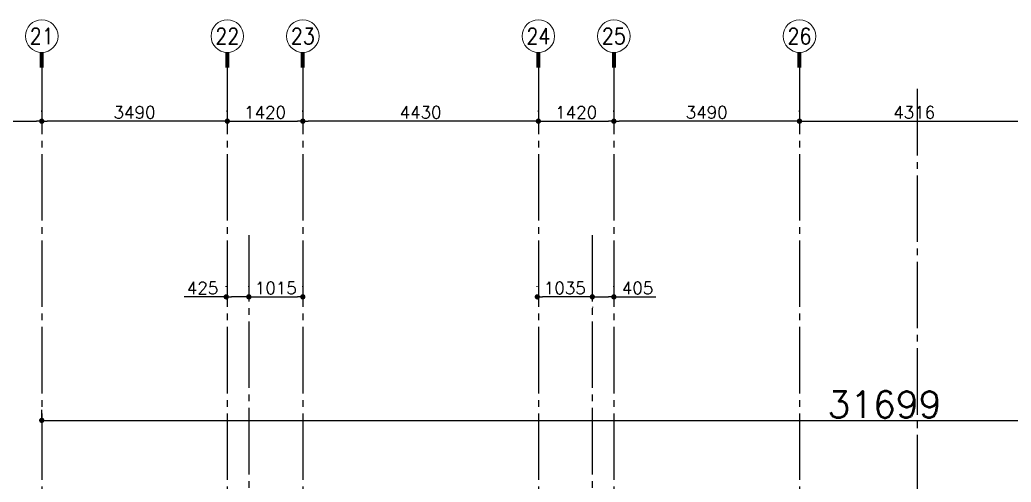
# Model space of a CAD drawing. Extents: x -200722 to 834823, y -494970 to 88783.
# Drawn here: x 293631 to 312275, y 54450 to 63140 of the extents above; entities that cross this region are included whole.
import ezdxf
from ezdxf.enums import TextEntityAlignment as Align

# ---------------------------------------------------------------- set-up
doc = ezdxf.new("R2010")
doc.units = 0
doc.header["$LTSCALE"] = 100
doc.header["$MEASUREMENT"] = 0
doc.header["$PDMODE"] = 34
doc.linetypes.add('ACAD_ISO04W100', pattern=[30, 24, -3, 0, -3])
doc.linetypes.add('CL', pattern=[3.25, 2.5, -0.25, 0.25, -0.25])
doc.layers.get('0').update_dxf_attribs({"linetype": 'CONTINUOUS'})
doc.layers.get('DEFPOINTS').update_dxf_attribs({"linetype": 'CONTINUOUS'})
doc.layers.add('A-Grid', color=5, linetype='ACAD_ISO04W100')
doc.layers.add('COL_H', color=235, linetype='CONTINUOUS')
doc.layers.add('A-GRIDMARKER', color=250, linetype='CONTINUOUS', lineweight=5)
doc.styles.get("Standard").update_dxf_attribs({"font": 'simplex.shx'})
doc.dimstyles.new('01 S.K', dxfattribs={"dimtxt": 230, "dimasz": 100, "dimexe": 200, "dimexo": 100, "dimgap": 50, "dimtad": 1, "dimdec": 0, "dimzin": 0, "dimdsep": 46, "dimtxsty": 'Standard', "dimblk": 'DOT', "dimcen": 0.09, "dimclrd": 4, "dimclre": 4, "dimclrt": 4, "dimadec": 0, "dimazin": 0, "dimtfac": 1, "dimtdec": 0, "dimtofl": 0, "dimtmove": 0, "dimatfit": 3, "dimfxl": 2, "dimtolj": 1, "dimtzin": 0, "dimarcsym": 1})

# ---------------------------------------------------------------- blocks, each defined once
blk = doc.blocks.new('_DOT')
at = {"color": 0, "linetype": 'ByBlock'}
blk.add_line((-0.5, 0), (-1, 0), dxfattribs=at)
at = {"color": 0, "linetype": 'ByBlock', "const_width": 0.5}
blk.add_lwpolyline([(-0.25, 0, 1), (0.25, 0, 1)], format="xyb", close=True, dxfattribs=at)
blk = doc.blocks.new('*D198')
at = {"layer": 'COL_H', "color": 4, "lineweight": -2, "ltscale": 0.4, "transparency": 16777216}
for p, q in [((308293, 61414), (308293, 61435)), ((312609, 61414), (312609, 61435)), ((308393, 61235), (312509, 61235))]:
    blk.add_line(p, q, dxfattribs=at)
at = {"layer": 'DEFPOINTS', "color": 0, "lineweight": -3, "ltscale": 0.4, "transparency": 16777216}
for p in [(308293, 61235, 3448), (312609, 61235, 3448), (312609, 61235)]:
    blk.add_point(p, dxfattribs=at)
at = {"layer": 'COL_H', "color": 4, "lineweight": -2, "ltscale": 0.4, "transparency": 16777216, "xscale": 100, "yscale": 100, "zscale": 100, "rotation": 180}
blk.add_blockref('_DOT', (308293, 61235), dxfattribs=at)
at = {"layer": 'COL_H', "color": 4, "lineweight": -2, "ltscale": 0.4, "transparency": 16777216, "xscale": 100, "yscale": 100, "zscale": 100}
blk.add_blockref('_DOT', (312609, 61235), dxfattribs=at)
at = {"layer": 'COL_H', "color": 4, "ltscale": 0.4, "transparency": 16777216, "insert": (310451, 61400), "char_height": 230, "attachment_point": 5}
blk.add_mtext('\\A1;4316', dxfattribs=at)
blk = doc.blocks.new('*D199')
at = {"layer": 'COL_H', "color": 4, "lineweight": -2, "ltscale": 0.4, "transparency": 16777216}
for p, q in [((304803, 61414), (304803, 61435)), ((308293, 61414), (308293, 61435)), ((308193, 61235), (304903, 61235))]:
    blk.add_line(p, q, dxfattribs=at)
at = {"layer": 'DEFPOINTS', "color": 0, "lineweight": -3, "ltscale": 0.4, "transparency": 16777216}
for p in [(304803, 61235, 3448), (304803, 61235), (308293, 61235, 3448)]:
    blk.add_point(p, dxfattribs=at)
at = {"layer": 'COL_H', "color": 4, "lineweight": -2, "ltscale": 0.4, "transparency": 16777216, "xscale": 100, "yscale": 100, "zscale": 100, "rotation": 180}
blk.add_blockref('_DOT', (304803, 61235), dxfattribs=at)
at = {"layer": 'COL_H', "color": 4, "lineweight": -2, "ltscale": 0.4, "transparency": 16777216, "xscale": 100, "yscale": 100, "zscale": 100}
blk.add_blockref('_DOT', (308293, 61235), dxfattribs=at)
at = {"layer": 'COL_H', "color": 4, "ltscale": 0.4, "transparency": 16777216, "insert": (306548, 61400), "char_height": 230, "attachment_point": 5}
blk.add_mtext('\\A1;3490', dxfattribs=at)
blk = doc.blocks.new('*D200')
at = {"layer": 'COL_H', "color": 4, "lineweight": -2, "ltscale": 0.4, "transparency": 16777216}
for p, q in [((303383, 61414), (303383, 61435)), ((304803, 61414), (304803, 61435)), ((303483, 61235), (304703, 61235))]:
    blk.add_line(p, q, dxfattribs=at)
at = {"layer": 'DEFPOINTS', "color": 0, "lineweight": -3, "ltscale": 0.4, "transparency": 16777216}
for p in [(303383, 61235, 3448), (304803, 61235, 3448), (304803, 61235)]:
    blk.add_point(p, dxfattribs=at)
at = {"layer": 'COL_H', "color": 4, "lineweight": -2, "ltscale": 0.4, "transparency": 16777216, "xscale": 100, "yscale": 100, "zscale": 100, "rotation": 180}
blk.add_blockref('_DOT', (303383, 61235), dxfattribs=at)
at = {"layer": 'COL_H', "color": 4, "lineweight": -2, "ltscale": 0.4, "transparency": 16777216, "xscale": 100, "yscale": 100, "zscale": 100}
blk.add_blockref('_DOT', (304803, 61235), dxfattribs=at)
at = {"layer": 'COL_H', "color": 4, "ltscale": 0.4, "transparency": 16777216, "insert": (304093, 61400), "char_height": 230, "attachment_point": 5}
blk.add_mtext('\\A1;1420', dxfattribs=at)
blk = doc.blocks.new('*D201')
at = {"layer": 'COL_H', "color": 4, "lineweight": -2, "ltscale": 0.4, "transparency": 16777216}
for p, q in [((298953, 61414), (298953, 61435)), ((303383, 61414), (303383, 61435)), ((303283, 61235), (299053, 61235))]:
    blk.add_line(p, q, dxfattribs=at)
at = {"layer": 'DEFPOINTS', "color": 0, "lineweight": -3, "ltscale": 0.4, "transparency": 16777216}
for p in [(298953, 61235, 3448), (298953, 61235), (303383, 61235, 3448)]:
    blk.add_point(p, dxfattribs=at)
at = {"layer": 'COL_H', "color": 4, "lineweight": -2, "ltscale": 0.4, "transparency": 16777216, "xscale": 100, "yscale": 100, "zscale": 100, "rotation": 180}
blk.add_blockref('_DOT', (298953, 61235), dxfattribs=at)
at = {"layer": 'COL_H', "color": 4, "lineweight": -2, "ltscale": 0.4, "transparency": 16777216, "xscale": 100, "yscale": 100, "zscale": 100}
blk.add_blockref('_DOT', (303383, 61235), dxfattribs=at)
at = {"layer": 'COL_H', "color": 4, "ltscale": 0.4, "transparency": 16777216, "insert": (301168, 61400), "char_height": 230, "attachment_point": 5}
blk.add_mtext('\\A1;4430', dxfattribs=at)
blk = doc.blocks.new('*D202')
at = {"layer": 'COL_H', "color": 4, "lineweight": -2, "ltscale": 0.4, "transparency": 16777216}
for p, q in [((297533, 61414), (297533, 61435)), ((298953, 61414), (298953, 61435)), ((297633, 61235), (298853, 61235))]:
    blk.add_line(p, q, dxfattribs=at)
at = {"layer": 'DEFPOINTS', "color": 0, "lineweight": -3, "ltscale": 0.4, "transparency": 16777216}
for p in [(297533, 61235, 3448), (298953, 61235, 3448), (298953, 61235)]:
    blk.add_point(p, dxfattribs=at)
at = {"layer": 'COL_H', "color": 4, "lineweight": -2, "ltscale": 0.4, "transparency": 16777216, "xscale": 100, "yscale": 100, "zscale": 100, "rotation": 180}
blk.add_blockref('_DOT', (297533, 61235), dxfattribs=at)
at = {"layer": 'COL_H', "color": 4, "lineweight": -2, "ltscale": 0.4, "transparency": 16777216, "xscale": 100, "yscale": 100, "zscale": 100}
blk.add_blockref('_DOT', (298953, 61235), dxfattribs=at)
at = {"layer": 'COL_H', "color": 4, "ltscale": 0.4, "transparency": 16777216, "insert": (298243, 61400), "char_height": 230, "attachment_point": 5}
blk.add_mtext('\\A1;1420', dxfattribs=at)
blk = doc.blocks.new('*D203')
at = {"layer": 'COL_H', "color": 4, "lineweight": -2, "ltscale": 0.4, "transparency": 16777216}
for p, q in [((294043, 61414), (294043, 61435)), ((297533, 61414), (297533, 61435)), ((297433, 61235), (294143, 61235))]:
    blk.add_line(p, q, dxfattribs=at)
at = {"layer": 'DEFPOINTS', "color": 0, "lineweight": -3, "ltscale": 0.4, "transparency": 16777216}
for p in [(294043, 61235, 3448), (294043, 61235), (297533, 61235, 3448)]:
    blk.add_point(p, dxfattribs=at)
at = {"layer": 'COL_H', "color": 4, "lineweight": -2, "ltscale": 0.4, "transparency": 16777216, "xscale": 100, "yscale": 100, "zscale": 100, "rotation": 180}
blk.add_blockref('_DOT', (294043, 61235), dxfattribs=at)
at = {"layer": 'COL_H', "color": 4, "lineweight": -2, "ltscale": 0.4, "transparency": 16777216, "xscale": 100, "yscale": 100, "zscale": 100}
blk.add_blockref('_DOT', (297533, 61235), dxfattribs=at)
at = {"layer": 'COL_H', "color": 4, "ltscale": 0.4, "transparency": 16777216, "insert": (295788, 61400), "char_height": 230, "attachment_point": 5}
blk.add_mtext('\\A1;3490', dxfattribs=at)
blk = doc.blocks.new('*D204')
at = {"layer": 'COL_H', "color": 4, "lineweight": -2, "ltscale": 0.4, "transparency": 16777216}
for p, q in [((289727, 61414), (289727, 61435)), ((294043, 61414), (294043, 61435)), ((289827, 61235), (293943, 61235))]:
    blk.add_line(p, q, dxfattribs=at)
at = {"layer": 'DEFPOINTS', "color": 0, "lineweight": -3, "ltscale": 0.4, "transparency": 16777216}
for p in [(289727, 61235, 3448), (294043, 61235, 3448), (294043, 61235)]:
    blk.add_point(p, dxfattribs=at)
at = {"layer": 'COL_H', "color": 4, "lineweight": -2, "ltscale": 0.4, "transparency": 16777216, "xscale": 100, "yscale": 100, "zscale": 100, "rotation": 180}
blk.add_blockref('_DOT', (289727, 61235), dxfattribs=at)
at = {"layer": 'COL_H', "color": 4, "lineweight": -2, "ltscale": 0.4, "transparency": 16777216, "xscale": 100, "yscale": 100, "zscale": 100}
blk.add_blockref('_DOT', (294043, 61235), dxfattribs=at)
at = {"layer": 'COL_H', "color": 4, "ltscale": 0.4, "transparency": 16777216, "insert": (291885, 61400), "char_height": 230, "attachment_point": 5}
blk.add_mtext('\\A1;4316', dxfattribs=at)
blk = doc.blocks.new('*D914')
at = {"layer": 'COL_H', "color": 4, "lineweight": -2, "ltscale": 0.4, "transparency": 16777216}
for p, q in [((297938, 58123), (297938, 58133)), ((298953, 58123), (298953, 58133)), ((298038, 57933), (298853, 57933))]:
    blk.add_line(p, q, dxfattribs=at)
at = {"layer": 'DEFPOINTS', "color": 0, "lineweight": -3, "ltscale": 0.4, "transparency": 16777216}
for p in [(297938, 57933, 7447), (298953, 57933, 7447), (298953, 57933)]:
    blk.add_point(p, dxfattribs=at)
at = {"layer": 'COL_H', "color": 4, "lineweight": -2, "ltscale": 0.4, "transparency": 16777216, "xscale": 100, "yscale": 100, "zscale": 100, "rotation": 180}
blk.add_blockref('_DOT', (297938, 57933), dxfattribs=at)
at = {"layer": 'COL_H', "color": 4, "lineweight": -2, "ltscale": 0.4, "transparency": 16777216, "xscale": 100, "yscale": 100, "zscale": 100}
blk.add_blockref('_DOT', (298953, 57933), dxfattribs=at)
at = {"layer": 'COL_H', "color": 4, "ltscale": 0.4, "transparency": 16777216, "insert": (298445, 58098), "char_height": 230, "attachment_point": 5}
blk.add_mtext('\\A1;1015', dxfattribs=at)
blk = doc.blocks.new('*D915')
at = {"layer": 'COL_H', "color": 4, "lineweight": -2, "ltscale": 0.4, "transparency": 16777216}
for p, q in [((297513, 58123), (297513, 58133)), ((297938, 58123), (297938, 58133)), ((297513, 57933), (296722, 57933)), ((297838, 57933), (297613, 57933))]:
    blk.add_line(p, q, dxfattribs=at)
at = {"layer": 'DEFPOINTS', "color": 0, "lineweight": -3, "ltscale": 0.4, "transparency": 16777216}
for p in [(297513, 57933, 7447), (297513, 57933), (297938, 57933, 7447)]:
    blk.add_point(p, dxfattribs=at)
at = {"layer": 'COL_H', "color": 4, "lineweight": -2, "ltscale": 0.4, "transparency": 16777216, "xscale": 100, "yscale": 100, "zscale": 100, "rotation": 180}
blk.add_blockref('_DOT', (297513, 57933), dxfattribs=at)
at = {"layer": 'COL_H', "color": 4, "lineweight": -2, "ltscale": 0.4, "transparency": 16777216, "xscale": 100, "yscale": 100, "zscale": 100}
blk.add_blockref('_DOT', (297938, 57933), dxfattribs=at)
at = {"layer": 'COL_H', "color": 4, "ltscale": 0.4, "transparency": 16777216, "insert": (297067, 58098), "char_height": 230, "attachment_point": 5}
blk.add_mtext('\\A1;425', dxfattribs=at)
blk = doc.blocks.new('*D916')
at = {"layer": 'COL_H', "color": 4, "lineweight": -2, "ltscale": 0.4, "transparency": 16777216}
for p, q in [((304803, 58123), (304803, 58133)), ((304498, 57933), (304703, 57933)), ((304803, 57933), (305594, 57933)), ((304398, 57744), (304398, 57733))]:
    blk.add_line(p, q, dxfattribs=at)
at = {"layer": 'DEFPOINTS', "color": 0, "lineweight": -3, "ltscale": 0.4, "transparency": 16777216}
for p in [(304398, 57933, 7447), (304803, 57933, 7447), (304803, 57933)]:
    blk.add_point(p, dxfattribs=at)
at = {"layer": 'COL_H', "color": 4, "lineweight": -2, "ltscale": 0.4, "transparency": 16777216, "xscale": 100, "yscale": 100, "zscale": 100, "rotation": 180}
blk.add_blockref('_DOT', (304398, 57933), dxfattribs=at)
at = {"layer": 'COL_H', "color": 4, "lineweight": -2, "ltscale": 0.4, "transparency": 16777216, "xscale": 100, "yscale": 100, "zscale": 100}
blk.add_blockref('_DOT', (304803, 57933), dxfattribs=at)
at = {"layer": 'COL_H', "color": 4, "ltscale": 0.4, "transparency": 16777216, "insert": (305248, 58098), "char_height": 230, "attachment_point": 5}
blk.add_mtext('\\A1;405', dxfattribs=at)
blk = doc.blocks.new('*D917')
at = {"layer": 'COL_H', "color": 4, "lineweight": -2, "ltscale": 0.4, "transparency": 16777216}
for p, q in [((303363, 58123), (303363, 58133)), ((304398, 58123), (304398, 58133)), ((304298, 57933), (303463, 57933))]:
    blk.add_line(p, q, dxfattribs=at)
at = {"layer": 'DEFPOINTS', "color": 0, "lineweight": -3, "ltscale": 0.4, "transparency": 16777216}
for p in [(303363, 57933, 7447), (303363, 57933), (304398, 57933, 7447)]:
    blk.add_point(p, dxfattribs=at)
at = {"layer": 'COL_H', "color": 4, "lineweight": -2, "ltscale": 0.4, "transparency": 16777216, "xscale": 100, "yscale": 100, "zscale": 100, "rotation": 180}
blk.add_blockref('_DOT', (303363, 57933), dxfattribs=at)
at = {"layer": 'COL_H', "color": 4, "lineweight": -2, "ltscale": 0.4, "transparency": 16777216, "xscale": 100, "yscale": 100, "zscale": 100}
blk.add_blockref('_DOT', (304398, 57933), dxfattribs=at)
at = {"layer": 'COL_H', "color": 4, "ltscale": 0.4, "transparency": 16777216, "insert": (303880, 58098), "char_height": 230, "attachment_point": 5}
blk.add_mtext('\\A1;1035', dxfattribs=at)
blk = doc.blocks.new('*D3076')
at = {"color": 4, "lineweight": -2, "ltscale": 0.4, "transparency": 16777216}
for p, q in [((294043, 55656), (294043, 55812)), ((325742, 55512), (325742, 55812)), ((294143, 55612), (325642, 55612))]:
    blk.add_line(p, q, dxfattribs=at)
at = {"layer": 'DEFPOINTS', "color": 0, "lineweight": -3, "ltscale": 0.4, "transparency": 16777216}
for p in [(325742, 55612), (294043, 51275, 7447), (325742, 51205)]:
    blk.add_point(p, dxfattribs=at)
at = {"color": 4, "lineweight": -2, "ltscale": 0.4, "transparency": 16777216, "xscale": 100, "yscale": 100, "zscale": 100, "rotation": 180}
blk.add_blockref('_DOT', (294043, 55612), dxfattribs=at)
at = {"color": 4, "lineweight": -2, "ltscale": 0.4, "transparency": 16777216, "xscale": 100, "yscale": 100, "zscale": 100}
blk.add_blockref('_DOT', (325742, 55612), dxfattribs=at)
at = {"color": 4, "lineweight": -3, "ltscale": 0.4, "transparency": 16777216, "insert": (309892, 55912), "char_height": 500, "attachment_point": 5}
blk.add_mtext('\\A1;31699', dxfattribs=at)

msp = doc.modelspace()

# ---------------------------------------------------------------- linework, layer by layer
at = {"layer": 'A-Grid', "color": 8, "linetype": 'CL', "ltscale": 5}
for p, q in [((310507.6, 61841.9, 7446.6), (310507.6, 33081.6, 7446.6)), ((297937.6, 59095.4, 7446.6), (297937.6, 41400.3, 7446.6)), ((304397.6, 59095.4, 7446.6), (304397.6, 41400.3, 7446.6))]:
    msp.add_line(p, q, dxfattribs=at)
at = {"layer": 'A-Grid', "color": 8, "linetype": 'CL', "ltscale": 5, "elevation": 7446.6}
for points in [[(294042.6, 62242.9), (294042.6, -9708.8)], [(297532.6, 62242.9), (297532.6, -9708.8)], [(298952.6, 62242.9), (298952.6, -9708.8)], [(303382.6, 62242.9), (303382.6, -9708.8)], [(304802.6, 62242.9), (304802.6, 13726.9)], [(308292.6, 62242.9), (308292.6, 13726.9)]]:
    msp.add_lwpolyline(points, dxfattribs=at)
at = {"layer": 'A-GRIDMARKER', "color": 2, "linetype": 'ByBlock', "ltscale": 500, "const_width": 75, "elevation": 7446.6}
for points in [[(294042.6, 62242.9), (294042.6, 62527.8)], [(297532.6, 62242.9), (297532.6, 62527.8)], [(298952.6, 62242.9), (298952.6, 62527.8)], [(303382.6, 62242.9), (303382.6, 62527.8)], [(304802.6, 62242.9), (304802.6, 62527.8)], [(308292.6, 62242.9), (308292.6, 62527.8)]]:
    msp.add_lwpolyline(points, dxfattribs=at)
at = {"layer": 'A-GRIDMARKER', "color": 2, "linetype": 'ByBlock', "ltscale": 500}
for centre in [(294042.6, 62834, 7446.6), (297532.6, 62834, 7446.6), (298952.6, 62834, 7446.6), (303382.6, 62834, 7446.6), (304802.6, 62834, 7446.6), (308292.6, 62834, 7446.6)]:
    msp.add_circle(centre, 306.2, dxfattribs=at)

# ---------------------------------------------------------------- texts
at = {"layer": 'A-Grid', "color": 18, "true_color": 0x000000, "width": 0.88}
for s, p in [('21', (294042.6, 62834, 7446.6)), ('22', (297532.6, 62834, 7446.6)), ('23', (298952.6, 62834, 7446.6)), ('24', (303382.6, 62834, 7446.6)), ('25', (304802.6, 62834, 7446.6)), ('26', (308292.6, 62834, 7446.6))]:
    msp.add_text(s, height=300, dxfattribs=at).set_placement(p, align=Align.MIDDLE)

# ---------------------------------------------------------------- dimensions: what is measured, and where the dimension line sits
at = {"color": 18, "lineweight": -3, "ltscale": 0.4, "true_color": 0x000000}
dim = msp.add_linear_dim(base=(325741.6, 55612), p1=(294042.6, 51274.9, 7446.6), p2=(325741.6, 51204.9), dimstyle='01 S.K', override={"dimtxt": 500, "dimfxl": 100, "dimfxlon": 1}, dxfattribs=at)
dim.commit()
dim.dimension.update_dxf_attribs({"geometry": '*D3076', "text_midpoint": (309892.1, 55912)})
at = {"layer": 'COL_H', "color": 18, "ltscale": 0.4, "true_color": 0x000000}
for base, p1, p2, picture, middle in [((294042.6, 61235.3, 3998.7), (289726.6, 61235.3, 7446.6), (294042.6, 61235.3, 7446.6), '*D204', (291884.6, 61400.3, 3998.7)), ((298952.6, 61235.3, 3998.7), (297532.6, 61235.3, 7446.6), (298952.6, 61235.3, 7446.6), '*D202', (298242.6, 61400.3, 3998.7)), ((304802.6, 61235.3, 3998.7), (303382.6, 61235.3, 7446.6), (304802.6, 61235.3, 7446.6), '*D200', (304092.6, 61400.3, 3998.7)), ((312608.6, 61235.3, 3998.7), (308292.6, 61235.3, 7446.6), (312608.6, 61235.3, 7446.6), '*D198', (310450.6, 61400.3, 3998.7)), ((297513, 57933.5), (297937.6, 57933.5, 7446.6), (297513, 57933.5, 7446.6), '*D915', (297067.3, 58098.5)), ((303363, 57933.5), (304397.6, 57933.5, 7446.6), (303363, 57933.5, 7446.6), '*D917', (303880.3, 58098.5))]:
    dim = msp.add_linear_dim(base=base, p1=p1, p2=p2, angle=180, dimstyle='01 S.K', override={"dimfxl": 175, "dimfxlon": 1}, dxfattribs=at)
    dim.commit()
    dim.dimension.update_dxf_attribs({"geometry": picture, "text_midpoint": middle})
for base, p1, p2, picture, middle in [((294042.6, 61235.3, 3998.7), (297532.6, 61235.3, 7446.6), (294042.6, 61235.3, 7446.6), '*D203', (295787.6, 61400.3, 3998.7)), ((298952.6, 61235.3, 3998.7), (303382.6, 61235.3, 7446.6), (298952.6, 61235.3, 7446.6), '*D201', (301167.6, 61400.3, 3998.7)), ((304802.6, 61235.3, 3998.7), (308292.6, 61235.3, 7446.6), (304802.6, 61235.3, 7446.6), '*D199', (306547.6, 61400.3, 3998.7)), ((298952.6, 57933.5), (297937.6, 57933.5, 7446.6), (298952.6, 57933.5, 7446.6), '*D914', (298445.1, 58098.5)), ((304802.6, 57933.5), (304397.6, 57933.5, 7446.6), (304802.6, 57933.5, 7446.6), '*D916', (305248.3, 58098.5))]:
    dim = msp.add_linear_dim(base=base, p1=p1, p2=p2, dimstyle='01 S.K', override={"dimfxl": 175, "dimfxlon": 1}, dxfattribs=at)
    dim.commit()
    dim.dimension.update_dxf_attribs({"geometry": picture, "text_midpoint": middle})

doc.saveas('drawing.dxf')
